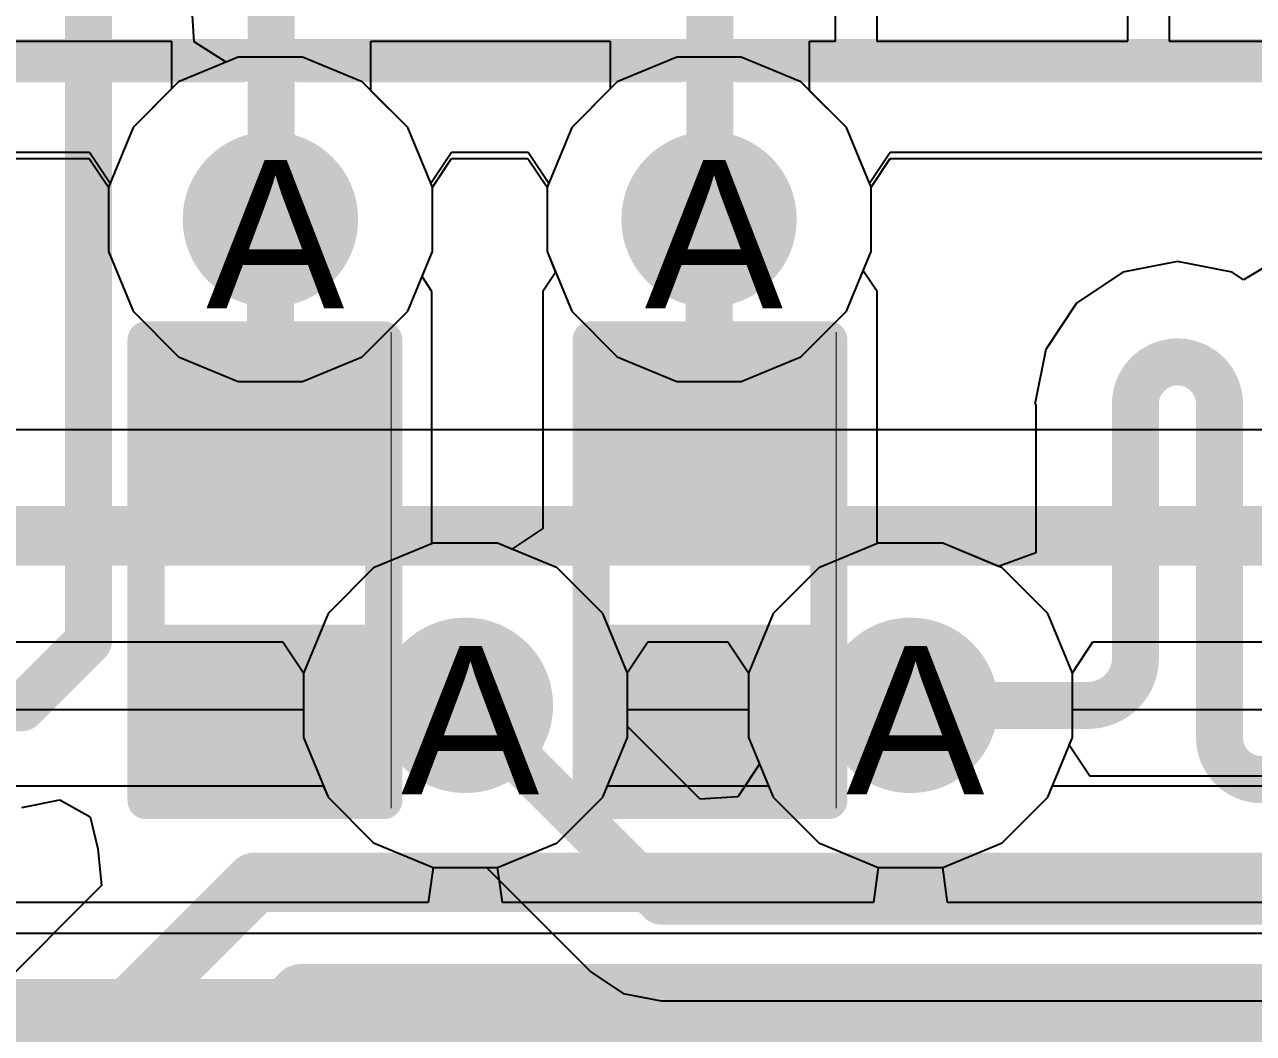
# Model space of a CAD drawing. Header units: inches. Extents: x 0 to 5271, y 0 to 5417.
# Drawn here: x 107.69 to 111.893, y 67.53 to 70.978 of the extents above; entities that cross this region are included whole.
import ezdxf

# ---------------------------------------------------------------- set-up
doc = ezdxf.new("R2010")
doc.units = ezdxf.units.IN
for name, color, linetype in [('Bottom Layer', 5, 'Continuous'), ('Bottom Overlay', 54, 'Continuous'), ('Bottom Paste', 16, 'Continuous'), ('Bottom Solder', 6, 'Continuous'), ('Drill Drawing', 1, 'Continuous'), ('L2_GND1', 16, 'Continuous'), ('L3_SIG1', 76, 'Continuous'), ('L4_PWR', 90, 'Continuous'), ('L5_GND2', 156, 'Continuous'), ('L6_SIG2', 130, 'Continuous'), ('L7_GND3', 216, 'Continuous'), ('Top Layer', 1, 'Continuous'), ('Via Holes', 16, 'Continuous')]:
    doc.layers.add(name, color=color, linetype=linetype)
doc.styles.add('Arial', font='', dxfattribs={"height": 0.2})
doc.styles.get('Arial').set_extended_font_data('Arial')

# ---------------------------------------------------------------- blocks, each defined once
blk = doc.blocks.new('R___0402_B_54')
at = {"layer": 'Bottom Layer'}
for points in [[(-0.2413, 0.3175), (-0.2413, -0.3175), (-0.6985, -0.3175), (-0.6985, 0.3175)], [(0.6985, 0.3175), (0.6985, -0.3175), (0.2413, -0.3175), (0.2413, 0.3175)]]:
    blk.add_hatch(color=5, dxfattribs=at).paths.add_polyline_path(points)
at = {"layer": 'Bottom Paste'}
for points in [[(-0.2413, 0.3175), (-0.2413, -0.3175), (-0.6985, -0.3175), (-0.6985, 0.3175)], [(0.6985, 0.3175), (0.6985, -0.3175), (0.2413, -0.3175), (0.2413, 0.3175)]]:
    blk.add_hatch(color=16, dxfattribs=at).paths.add_polyline_path(points)
at = {"layer": 'Bottom Solder'}
for points in [[(-0.1863, 0.3725), (-0.1863, -0.3725), (-0.7535, -0.3725), (-0.7535, 0.3725)], [(0.7535, 0.3725), (0.7535, -0.3725), (0.1863, -0.3725), (0.1863, 0.3725)]]:
    blk.add_hatch(color=6, dxfattribs=at).paths.add_polyline_path(points)
at = {"layer": 'Bottom Overlay'}
for points in [[(-0.7874, -0.4064, 0.127, 0.127, 0), (-0.7874, 0.4064, 0.127, 0.127, 0)], [(0.7874, 0.4064, 0.127, 0.127, 0), (-0.7874, 0.4064, 0.127, 0.127, 0)], [(0.7874, -0.4064, 0.127, 0.127, 0), (0.7874, 0.4064, 0.127, 0.127, 0)], [(0.8128, 0.4318, 0.00323, 0.00323, 0), (-0.8128, 0.4318, 0.00323, 0.00323, 0)], [(0.7874, -0.4064, 0.127, 0.127, 0), (-0.7874, -0.4064, 0.127, 0.127, 0)]]:
    blk.add_lwpolyline(points, format="xyseb", dxfattribs=at)
for points in [[(-0.8191, 0.4064, 0.0635, 0.0635, 1), (-0.7556, 0.4064, 0.0635, 0.0635, 1)], [(-0.8191, 0.4064, 0.0635, 0.0635, 1), (-0.7556, 0.4064, 0.0635, 0.0635, 1)], [(0.7557, 0.4064, 0.0635, 0.0635, 1), (0.8192, 0.4064, 0.0635, 0.0635, 1)], [(0.7557, 0.4064, 0.0635, 0.0635, 1), (0.8192, 0.4064, 0.0635, 0.0635, 1)], [(-0.8136, 0.4318, 0.00161, 0.00161, 1), (-0.812, 0.4318, 0.00161, 0.00161, 1)], [(0.812, 0.4318, 0.00161, 0.00161, 1), (0.8136, 0.4318, 0.00161, 0.00161, 1)], [(-0.8191, -0.4064, 0.0635, 0.0635, 1), (-0.7556, -0.4064, 0.0635, 0.0635, 1)], [(-0.8191, -0.4064, 0.0635, 0.0635, 1), (-0.7556, -0.4064, 0.0635, 0.0635, 1)], [(0.7557, -0.4064, 0.0635, 0.0635, 1), (0.8192, -0.4064, 0.0635, 0.0635, 1)], [(0.7557, -0.4064, 0.0635, 0.0635, 1), (0.8192, -0.4064, 0.0635, 0.0635, 1)]]:
    blk.add_lwpolyline(points, format="xyseb", close=True, dxfattribs=at)
blk = doc.blocks.new('R___0402_B_56')
at = {"layer": 'Bottom Layer'}
for points in [[(-0.2413, 0.3175), (-0.2413, -0.3175), (-0.6985, -0.3175), (-0.6985, 0.3175)], [(0.6985, 0.3175), (0.6985, -0.3175), (0.2413, -0.3175), (0.2413, 0.3175)]]:
    blk.add_hatch(color=5, dxfattribs=at).paths.add_polyline_path(points)
at = {"layer": 'Bottom Paste'}
for points in [[(-0.2413, 0.3175), (-0.2413, -0.3175), (-0.6985, -0.3175), (-0.6985, 0.3175)], [(0.6985, 0.3175), (0.6985, -0.3175), (0.2413, -0.3175), (0.2413, 0.3175)]]:
    blk.add_hatch(color=16, dxfattribs=at).paths.add_polyline_path(points)
at = {"layer": 'Bottom Solder'}
for points in [[(-0.1863, 0.3725), (-0.1863, -0.3725), (-0.7535, -0.3725), (-0.7535, 0.3725)], [(0.7535, 0.3725), (0.7535, -0.3725), (0.1863, -0.3725), (0.1863, 0.3725)]]:
    blk.add_hatch(color=6, dxfattribs=at).paths.add_polyline_path(points)
at = {"layer": 'Bottom Overlay'}
for points in [[(-0.7874, -0.4064, 0.127, 0.127, 0), (-0.7874, 0.4064, 0.127, 0.127, 0)], [(0.7874, 0.4064, 0.127, 0.127, 0), (-0.7874, 0.4064, 0.127, 0.127, 0)], [(0.7874, -0.4064, 0.127, 0.127, 0), (0.7874, 0.4064, 0.127, 0.127, 0)], [(0.8128, 0.4318, 0.00323, 0.00323, 0), (-0.8128, 0.4318, 0.00323, 0.00323, 0)], [(0.7874, -0.4064, 0.127, 0.127, 0), (-0.7874, -0.4064, 0.127, 0.127, 0)]]:
    blk.add_lwpolyline(points, format="xyseb", dxfattribs=at)
for points in [[(-0.8191, 0.4064, 0.0635, 0.0635, 1), (-0.7556, 0.4064, 0.0635, 0.0635, 1)], [(-0.8191, 0.4064, 0.0635, 0.0635, 1), (-0.7556, 0.4064, 0.0635, 0.0635, 1)], [(0.7557, 0.4064, 0.0635, 0.0635, 1), (0.8192, 0.4064, 0.0635, 0.0635, 1)], [(0.7557, 0.4064, 0.0635, 0.0635, 1), (0.8192, 0.4064, 0.0635, 0.0635, 1)], [(-0.8136, 0.4318, 0.00161, 0.00161, 1), (-0.812, 0.4318, 0.00161, 0.00161, 1)], [(0.812, 0.4318, 0.00161, 0.00161, 1), (0.8136, 0.4318, 0.00161, 0.00161, 1)], [(-0.8191, -0.4064, 0.0635, 0.0635, 1), (-0.7556, -0.4064, 0.0635, 0.0635, 1)], [(-0.8191, -0.4064, 0.0635, 0.0635, 1), (-0.7556, -0.4064, 0.0635, 0.0635, 1)], [(0.7557, -0.4064, 0.0635, 0.0635, 1), (0.8192, -0.4064, 0.0635, 0.0635, 1)], [(0.7557, -0.4064, 0.0635, 0.0635, 1), (0.8192, -0.4064, 0.0635, 0.0635, 1)]]:
    blk.add_lwpolyline(points, format="xyseb", close=True, dxfattribs=at)

msp = doc.modelspace()

# ---------------------------------------------------------------- hatches: boundary and pattern name
at = {"layer": 'Bottom Layer'}
h = msp.add_hatch(color=5, dxfattribs=at)
edge = h.paths.add_edge_path()
edge.add_arc((108.531, 70.3127), 0.3, 0, 360)
h = msp.add_hatch(color=5, dxfattribs=at)
edge = h.paths.add_edge_path()
edge.add_arc((110.0311, 70.3127), 0.3, 0, 360)
h = msp.add_hatch(color=5, dxfattribs=at)
edge = h.paths.add_edge_path()
edge.add_arc((109.1978, 68.6514), 0.3, 0, 360)
h = msp.add_hatch(color=5, dxfattribs=at)
edge = h.paths.add_edge_path()
edge.add_arc((110.72, 68.6514), 0.3, 0, 360)
at = {"layer": 'L2_GND1'}
h = msp.add_hatch(color=16, dxfattribs=at)
edge = h.paths.add_edge_path()
edge.add_arc((108.531, 70.3127), 0.3, 0, 360)
h = msp.add_hatch(color=16, dxfattribs=at)
edge = h.paths.add_edge_path()
edge.add_arc((110.0311, 70.3127), 0.3, 0, 360)
h = msp.add_hatch(color=16, dxfattribs=at)
edge = h.paths.add_edge_path()
edge.add_arc((109.1978, 68.6514), 0.3, 0, 360)
h = msp.add_hatch(color=16, dxfattribs=at)
edge = h.paths.add_edge_path()
edge.add_arc((110.72, 68.6514), 0.3, 0, 360)
at = {"layer": 'L3_SIG1'}
h = msp.add_hatch(color=76, dxfattribs=at)
edge = h.paths.add_edge_path()
edge.add_arc((108.531, 70.3127), 0.3, 0, 360)
h = msp.add_hatch(color=76, dxfattribs=at)
edge = h.paths.add_edge_path()
edge.add_arc((110.0311, 70.3127), 0.3, 0, 360)
h = msp.add_hatch(color=76, dxfattribs=at)
edge = h.paths.add_edge_path()
edge.add_arc((109.1978, 68.6514), 0.3, 0, 360)
h = msp.add_hatch(color=76, dxfattribs=at)
edge = h.paths.add_edge_path()
edge.add_arc((110.72, 68.6514), 0.3, 0, 360)
at = {"layer": 'L4_PWR'}
h = msp.add_hatch(color=90, dxfattribs=at)
edge = h.paths.add_edge_path()
edge.add_arc((108.531, 70.3127), 0.3, 0, 360)
h = msp.add_hatch(color=90, dxfattribs=at)
edge = h.paths.add_edge_path()
edge.add_arc((110.0311, 70.3127), 0.3, 0, 360)
h = msp.add_hatch(color=90, dxfattribs=at)
edge = h.paths.add_edge_path()
edge.add_arc((109.1978, 68.6514), 0.3, 0, 360)
h = msp.add_hatch(color=90, dxfattribs=at)
edge = h.paths.add_edge_path()
edge.add_arc((110.72, 68.6514), 0.3, 0, 360)
at = {"layer": 'L5_GND2'}
h = msp.add_hatch(color=156, dxfattribs=at)
edge = h.paths.add_edge_path()
edge.add_arc((108.531, 70.3127), 0.3, 0, 360)
h = msp.add_hatch(color=156, dxfattribs=at)
edge = h.paths.add_edge_path()
edge.add_arc((110.0311, 70.3127), 0.3, 0, 360)
h = msp.add_hatch(color=156, dxfattribs=at)
edge = h.paths.add_edge_path()
edge.add_arc((109.1978, 68.6514), 0.3, 0, 360)
h = msp.add_hatch(color=156, dxfattribs=at)
edge = h.paths.add_edge_path()
edge.add_arc((110.72, 68.6514), 0.3, 0, 360)
at = {"layer": 'L6_SIG2'}
h = msp.add_hatch(color=130, dxfattribs=at)
edge = h.paths.add_edge_path()
edge.add_arc((108.531, 70.3127), 0.3, 0, 360)
h = msp.add_hatch(color=130, dxfattribs=at)
edge = h.paths.add_edge_path()
edge.add_arc((110.0311, 70.3127), 0.3, 0, 360)
h = msp.add_hatch(color=130, dxfattribs=at)
edge = h.paths.add_edge_path()
edge.add_arc((109.1978, 68.6514), 0.3, 0, 360)
h = msp.add_hatch(color=130, dxfattribs=at)
edge = h.paths.add_edge_path()
edge.add_arc((110.72, 68.6514), 0.3, 0, 360)
at = {"layer": 'L7_GND3'}
h = msp.add_hatch(color=216, dxfattribs=at)
edge = h.paths.add_edge_path()
edge.add_arc((108.531, 70.3127), 0.3, 0, 360)
h = msp.add_hatch(color=216, dxfattribs=at)
edge = h.paths.add_edge_path()
edge.add_arc((110.0311, 70.3127), 0.3, 0, 360)
h = msp.add_hatch(color=216, dxfattribs=at)
edge = h.paths.add_edge_path()
edge.add_arc((109.1978, 68.6514), 0.3, 0, 360)
h = msp.add_hatch(color=216, dxfattribs=at)
edge = h.paths.add_edge_path()
edge.add_arc((110.72, 68.6514), 0.3, 0, 360)
at = {"layer": 'Top Layer'}
h = msp.add_hatch(color=1, dxfattribs=at)
edge = h.paths.add_edge_path()
edge.add_arc((108.531, 70.3127), 0.3, 0, 360)
h = msp.add_hatch(color=1, dxfattribs=at)
edge = h.paths.add_edge_path()
edge.add_arc((110.0311, 70.3127), 0.3, 0, 360)
h = msp.add_hatch(color=1, dxfattribs=at)
edge = h.paths.add_edge_path()
edge.add_arc((109.1978, 68.6514), 0.3, 0, 360)
h = msp.add_hatch(color=1, dxfattribs=at)
edge = h.paths.add_edge_path()
edge.add_arc((110.72, 68.6514), 0.3, 0, 360)
at = {"layer": 'Via Holes'}
h = msp.add_hatch(color=7, dxfattribs=at)
edge = h.paths.add_edge_path()
edge.add_arc((108.531, 70.3127), 0.15, 0, 360)
h = msp.add_hatch(color=7, dxfattribs=at)
edge = h.paths.add_edge_path()
edge.add_arc((110.0311, 70.3127), 0.15, 0, 360)
h = msp.add_hatch(color=7, dxfattribs=at)
edge = h.paths.add_edge_path()
edge.add_arc((109.1978, 68.6514), 0.15, 0, 360)
h = msp.add_hatch(color=7, dxfattribs=at)
edge = h.paths.add_edge_path()
edge.add_arc((110.72, 68.6514), 0.15, 0, 360)

# ---------------------------------------------------------------- linework, layer by layer
at = {"layer": 'Bottom Layer'}
for p, q in [((108.2701, 70.92), (108.2633, 71.0274)), ((108.3797, 70.8497), (108.2701, 70.92)), ((108.4208, 70.8667), (108.3797, 70.8497)), ((108.6412, 70.8667), (108.4208, 70.8667)), ((108.8448, 70.7824), (108.6412, 70.8667)), ((109.9209, 70.8667), (109.7173, 70.7824)), ((110.1413, 70.8667), (109.9209, 70.8667)), ((110.3449, 70.7824), (110.1413, 70.8667)), ((109.0007, 70.6266), (108.8448, 70.7824)), ((109.7173, 70.7824), (109.5615, 70.6266)), ((110.5008, 70.6266), (110.3449, 70.7824)), ((109.085, 70.4229), (109.0007, 70.6266)), ((109.5615, 70.6266), (109.4771, 70.4229)), ((110.5851, 70.4229), (110.5008, 70.6266)), ((109.085, 70.2025), (109.085, 70.4229)), ((109.4771, 70.4229), (109.4771, 70.2025)), ((110.5851, 70.2025), (110.5851, 70.4229)), ((109.0495, 70.1169), (109.085, 70.2025)), ((109.4771, 70.2025), (109.5065, 70.1315)), ((110.5581, 70.1372), (110.5851, 70.2025)), ((109.0835, 70.0659), (109.0495, 70.1169)), ((109.5065, 70.1315), (109.4627, 70.0659)), ((110.6057, 70.0659), (110.5581, 70.1372)), ((109.0835, 69.2081), (109.0835, 70.0659)), ((109.0835, 70.0659), (109.0835, 70.0659)), ((109.4627, 70.0659), (109.4627, 70.0659)), ((109.4627, 70.0659), (109.4627, 69.2556)), ((110.6057, 69.2081), (110.6057, 70.0659)), ((110.6057, 70.0659), (110.6057, 70.0659)), ((109.4627, 69.2556), (109.3571, 69.1851)), ((109.0877, 69.2054), (109.0835, 69.2081)), ((109.308, 69.2054), (109.0877, 69.2054)), ((109.3571, 69.1851), (109.308, 69.2054)), ((110.6098, 69.2054), (110.6057, 69.2081)), ((110.8302, 69.2054), (110.6098, 69.2054)), ((111.0338, 69.1211), (110.8302, 69.2054)), ((111.1897, 68.9652), (111.0338, 69.1211)), ((111.274, 68.7616), (111.1897, 68.9652)), ((111.274, 68.5412), (111.274, 68.7616)), ((111.2631, 68.5148), (111.274, 68.5412)), ((111.3336, 68.4092), (111.2631, 68.5148)), ((125.2333, 68.4092), (111.3336, 68.4092)), ((107.6806, 68.3026), (107.8111, 68.3285)), ((107.8111, 68.3285), (107.9149, 68.2707)), ((107.9149, 68.2707), (107.9405, 68.1609)), ((107.9405, 68.1609), (107.9405, 68.1609)), ((107.9405, 68.1609), (107.9538, 68.0352)), ((107.9538, 68.0352), (104.1998, 64.2811))]:
    msp.add_line(p, q, dxfattribs=at)
for points in [[(107.9092, 68.8721, 0.1608, 0.1608, 0), (107.9092, 71.1554, 0.1608, 0.1608, 0)], [(108.531, 69.6531, 0.1608, 0.1608, 0), (108.531, 70.3127, 0.1608, 0.1608, 0)], [(110.0311, 69.6372, 0.1608, 0.1608, 0), (110.0311, 70.3127, 0.1608, 0.1608, 0)], [(110.0311, 69.5102, 0.2032, 0.2032, 0), (110.0342, 69.5071, 0.2032, 0.2032, 0)], [(107.6806, 68.6435, 0.1608, 0.1608, 0), (107.9092, 68.8721, 0.1608, 0.1608, 0)], [(107.1077, 68.6435, 0.1608, 0.1608, 0), (107.6806, 68.6435, 0.1608, 0.1608, 0)], [(108.512, 68.6348, 0.1608, 0.1608, 0), (109.1978, 68.6348, 0.1608, 0.1608, 0)], [(110.0342, 68.6435, 0.1608, 0.1608, 0), (110.7121, 68.6435, 0.1608, 0.1608, 0)], [(104.4561, 64.0248, 0.2032, 0.2032, 0), (108.478, 68.0466, 0.2032, 0.2032, 0)], [(108.478, 68.0466, 0.2032, 0.2032, 0), (128.7703, 68.0466, 0.2032, 0.2032, 0)], [(102.8954, 61.9252, 0.2032, 0.2032, 0), (108.6358, 67.6656, 0.2032, 0.2032, 0)], [(108.6358, 67.6656, 0.2032, 0.2032, 0), (131.0461, 67.6656, 0.2032, 0.2032, 0)]]:
    msp.add_lwpolyline(points, format="xyseb", dxfattribs=at)
for points in [[(108.4908, 70.3127, 0.0804, 0.0804, 1), (108.5712, 70.3127, 0.0804, 0.0804, 1)], [(109.9909, 70.3127, 0.0804, 0.0804, 1), (110.0713, 70.3127, 0.0804, 0.0804, 1)], [(108.4908, 69.6531, 0.0804, 0.0804, 1), (108.5712, 69.6531, 0.0804, 0.0804, 1)], [(109.9909, 69.6372, 0.0804, 0.0804, 1), (110.0713, 69.6372, 0.0804, 0.0804, 1)], [(109.9803, 69.5102, 0.1016, 0.1016, 1), (110.0819, 69.5102, 0.1016, 0.1016, 1)], [(109.9834, 69.5071, 0.1016, 0.1016, 1), (110.085, 69.5071, 0.1016, 0.1016, 1)], [(107.869, 68.8721, 0.0804, 0.0804, 1), (107.9494, 68.8721, 0.0804, 0.0804, 1)], [(107.869, 68.8721, 0.0804, 0.0804, 1), (107.9494, 68.8721, 0.0804, 0.0804, 1)], [(107.6404, 68.6435, 0.0804, 0.0804, 1), (107.7208, 68.6435, 0.0804, 0.0804, 1)], [(107.6404, 68.6435, 0.0804, 0.0804, 1), (107.7208, 68.6435, 0.0804, 0.0804, 1)], [(108.4719, 68.6348, 0.0804, 0.0804, 1), (108.5522, 68.6348, 0.0804, 0.0804, 1)], [(109.1577, 68.6348, 0.0804, 0.0804, 1), (109.238, 68.6348, 0.0804, 0.0804, 1)], [(109.994, 68.6435, 0.0804, 0.0804, 1), (110.0744, 68.6435, 0.0804, 0.0804, 1)], [(110.6719, 68.6435, 0.0804, 0.0804, 1), (110.7523, 68.6435, 0.0804, 0.0804, 1)], [(108.4272, 68.0466, 0.1016, 0.1016, 1), (108.5288, 68.0466, 0.1016, 0.1016, 1)], [(108.4272, 68.0466, 0.1016, 0.1016, 1), (108.5288, 68.0466, 0.1016, 0.1016, 1)], [(108.585, 67.6656, 0.1016, 0.1016, 1), (108.6866, 67.6656, 0.1016, 0.1016, 1)], [(108.585, 67.6656, 0.1016, 0.1016, 1), (108.6866, 67.6656, 0.1016, 0.1016, 1)]]:
    msp.add_lwpolyline(points, format="xyseb", close=True, dxfattribs=at)
at = {"layer": 'L2_GND1'}
for p, q in [((106.6293, 70.5211), (107.9114, 70.5211)), ((107.9114, 70.5211), (107.977, 70.4229)), ((109.085, 70.4229), (109.1506, 70.5211)), ((109.1506, 70.5211), (109.4115, 70.5211)), ((109.4115, 70.5211), (109.4771, 70.4229)), ((110.5851, 70.4229), (110.6507, 70.5211)), ((110.6507, 70.5211), (111.9409, 70.5211)), ((107.977, 70.4229), (107.977, 70.2025)), ((109.085, 70.2025), (109.085, 70.4229)), ((109.4771, 70.4229), (109.4771, 70.2025)), ((110.5851, 70.2025), (110.5851, 70.4229)), ((107.977, 70.2025), (108.0613, 69.9989)), ((109.0007, 69.9989), (109.085, 70.2025)), ((109.4771, 70.2025), (109.5615, 69.9989)), ((110.5008, 69.9989), (110.5851, 70.2025)), ((108.0613, 69.9989), (108.2172, 69.8431)), ((108.8448, 69.8431), (109.0007, 69.9989)), ((109.5615, 69.9989), (109.7173, 69.8431)), ((110.3449, 69.8431), (110.5008, 69.9989)), ((108.2172, 69.8431), (108.4208, 69.7587)), ((108.6412, 69.7587), (108.8448, 69.8431)), ((109.7173, 69.8431), (109.9209, 69.7587)), ((110.1413, 69.7587), (110.3449, 69.8431)), ((108.4208, 69.7587), (108.6412, 69.7587)), ((109.9209, 69.7587), (110.1413, 69.7587)), ((109.0876, 69.2054), (108.884, 69.1211)), ((109.308, 69.2054), (109.0876, 69.2054)), ((109.5117, 69.1211), (109.308, 69.2054)), ((110.6098, 69.2054), (110.4062, 69.1211)), ((110.8302, 69.2054), (110.6098, 69.2054)), ((111.0338, 69.1211), (110.8302, 69.2054)), ((108.884, 69.1211), (108.7282, 68.9652)), ((109.6675, 68.9652), (109.5117, 69.1211)), ((110.4062, 69.1211), (110.2504, 68.9652)), ((111.1897, 68.9652), (111.0338, 69.1211)), ((108.7282, 68.9652), (108.6438, 68.7616)), ((109.7518, 68.7616), (109.6675, 68.9652)), ((110.2504, 68.9652), (110.166, 68.7616)), ((111.274, 68.7616), (111.1897, 68.9652)), ((108.6438, 68.7616), (108.6438, 68.5412)), ((109.7518, 68.5412), (109.7518, 68.7616)), ((110.166, 68.7616), (110.166, 68.5412)), ((111.274, 68.5412), (111.274, 68.7616)), ((108.6438, 68.5412), (108.7282, 68.3376)), ((109.6675, 68.3376), (109.7518, 68.5412)), ((110.166, 68.5412), (110.2504, 68.3376)), ((111.1897, 68.3376), (111.274, 68.5412)), ((108.7282, 68.3376), (108.884, 68.1817)), ((109.5117, 68.1817), (109.6675, 68.3376)), ((110.2504, 68.3376), (110.4062, 68.1817)), ((111.0338, 68.1817), (111.1897, 68.3376)), ((108.884, 68.1817), (109.0876, 68.0974)), ((109.308, 68.0974), (109.5117, 68.1817)), ((110.4062, 68.1817), (110.6098, 68.0974)), ((110.8302, 68.0974), (111.0338, 68.1817)), ((109.0876, 68.0974), (109.308, 68.0974)), ((110.6098, 68.0974), (110.8302, 68.0974))]:
    msp.add_line(p, q, dxfattribs=at)
for points in [[(93.5937, 70.8319, 0.1016, 0.1016, 0), (108.4314, 70.8319, 0.1016, 0.1016, 0)], [(108.4314, 70.8319, 0.1016, 0.1016, -0.095015), (108.6305, 70.8319, 0.1016, 0.1016, 0)], [(108.6305, 70.8319, 0.1016, 0.1016, 0), (109.9316, 70.8319, 0.1016, 0.1016, 0)], [(109.9316, 70.8319, 0.1016, 0.1016, -0.095015), (110.1307, 70.8319, 0.1016, 0.1016, 0)], [(110.1307, 70.8319, 0.1016, 0.1016, 0), (132.1983, 70.8319, 0.1016, 0.1016, 0)]]:
    msp.add_lwpolyline(points, format="xyseb", dxfattribs=at)
for points in [[(108.406, 70.8319, 0.0508, 0.0508, 1), (108.4568, 70.8319, 0.0508, 0.0508, 1)], [(108.406, 70.8319, 0.0508, 0.0508, 1), (108.4568, 70.8319, 0.0508, 0.0508, 1)], [(108.6051, 70.8319, 0.0508, 0.0508, 1), (108.6559, 70.8319, 0.0508, 0.0508, 1)], [(108.6051, 70.8319, 0.0508, 0.0508, 1), (108.6559, 70.8319, 0.0508, 0.0508, 1)], [(109.9062, 70.8319, 0.0508, 0.0508, 1), (109.957, 70.8319, 0.0508, 0.0508, 1)], [(109.9062, 70.8319, 0.0508, 0.0508, 1), (109.957, 70.8319, 0.0508, 0.0508, 1)], [(110.1053, 70.8319, 0.0508, 0.0508, 1), (110.1561, 70.8319, 0.0508, 0.0508, 1)], [(110.1053, 70.8319, 0.0508, 0.0508, 1), (110.1561, 70.8319, 0.0508, 0.0508, 1)]]:
    msp.add_lwpolyline(points, format="xyseb", close=True, dxfattribs=at)
at = {"layer": 'L3_SIG1'}
for p, q in [((108.4208, 70.8667), (108.2172, 70.7824)), ((108.6412, 70.8667), (108.4208, 70.8667)), ((108.8448, 70.7824), (108.6412, 70.8667)), ((109.9209, 70.8667), (109.7173, 70.7824)), ((110.1413, 70.8667), (109.9209, 70.8667)), ((110.3449, 70.7824), (110.1413, 70.8667)), ((108.2172, 70.7824), (108.0613, 70.6266)), ((109.0007, 70.6266), (108.8448, 70.7824)), ((109.7173, 70.7824), (109.5615, 70.6266)), ((110.5008, 70.6266), (110.3449, 70.7824)), ((108.0613, 70.6266), (107.977, 70.4229)), ((109.085, 70.4229), (109.0007, 70.6266)), ((109.5615, 70.6266), (109.4771, 70.4229)), ((110.5851, 70.4229), (110.5008, 70.6266)), ((107.977, 70.4229), (107.977, 70.2025)), ((109.085, 70.2025), (109.085, 70.4229)), ((109.4771, 70.4229), (109.4771, 70.2025)), ((110.5851, 70.2025), (110.5851, 70.4229)), ((107.977, 70.2025), (108.0613, 69.9989)), ((109.0007, 69.9989), (109.085, 70.2025)), ((109.4771, 70.2025), (109.5615, 69.9989)), ((110.5008, 69.9989), (110.5851, 70.2025)), ((108.0613, 69.9989), (108.2172, 69.8431)), ((108.8448, 69.8431), (109.0007, 69.9989)), ((109.5615, 69.9989), (109.7173, 69.8431)), ((110.3449, 69.8431), (110.5008, 69.9989)), ((108.2172, 69.8431), (108.4208, 69.7587)), ((108.6412, 69.7587), (108.8448, 69.8431)), ((109.7173, 69.8431), (109.9209, 69.7587)), ((110.1413, 69.7587), (110.3449, 69.8431)), ((108.4208, 69.7587), (108.6412, 69.7587)), ((109.9209, 69.7587), (110.1413, 69.7587)), ((109.0876, 69.2054), (108.884, 69.1211)), ((109.308, 69.2054), (109.0876, 69.2054)), ((109.5117, 69.1211), (109.308, 69.2054)), ((110.6098, 69.2054), (110.4062, 69.1211)), ((110.8302, 69.2054), (110.6098, 69.2054)), ((111.0338, 69.1211), (110.8302, 69.2054)), ((108.884, 69.1211), (108.7282, 68.9652)), ((109.6675, 68.9652), (109.5117, 69.1211)), ((110.4062, 69.1211), (110.2504, 68.9652)), ((111.1897, 68.9652), (111.0338, 69.1211)), ((108.7282, 68.9652), (108.6438, 68.7616)), ((109.7518, 68.7616), (109.6675, 68.9652)), ((110.2504, 68.9652), (110.166, 68.7616)), ((111.274, 68.7616), (111.1897, 68.9652)), ((108.6438, 68.7616), (108.6438, 68.5412)), ((109.7518, 68.5412), (109.7518, 68.7616)), ((110.166, 68.7616), (110.166, 68.5412)), ((111.274, 68.5412), (111.274, 68.7616)), ((108.6438, 68.5412), (108.7282, 68.3376)), ((109.6675, 68.3376), (109.7518, 68.5412)), ((110.166, 68.5412), (110.2504, 68.3376)), ((111.1897, 68.3376), (111.274, 68.5412)), ((108.7282, 68.3376), (108.884, 68.1817)), ((109.5117, 68.1817), (109.6675, 68.3376)), ((110.2504, 68.3376), (110.4062, 68.1817)), ((111.0338, 68.1817), (111.1897, 68.3376)), ((108.884, 68.1817), (109.0876, 68.0974)), ((109.308, 68.0974), (109.5117, 68.1817)), ((110.4062, 68.1817), (110.6098, 68.0974)), ((110.8302, 68.0974), (111.0338, 68.1817)), ((109.0876, 68.0974), (109.308, 68.0974)), ((110.6098, 68.0974), (110.8302, 68.0974))]:
    msp.add_line(p, q, dxfattribs=at)
at = {"layer": 'L4_PWR'}
for p, q in [((108.4208, 70.8667), (108.2172, 70.7824)), ((108.6412, 70.8667), (108.4208, 70.8667)), ((108.8448, 70.7824), (108.6412, 70.8667)), ((109.9209, 70.8667), (109.7173, 70.7824)), ((110.1413, 70.8667), (109.9209, 70.8667)), ((110.3449, 70.7824), (110.1413, 70.8667)), ((108.2172, 70.7824), (108.0613, 70.6266)), ((109.0007, 70.6266), (108.8448, 70.7824)), ((109.7173, 70.7824), (109.5615, 70.6266)), ((110.5008, 70.6266), (110.3449, 70.7824)), ((108.0613, 70.6266), (107.977, 70.4229)), ((109.085, 70.4229), (109.0007, 70.6266)), ((109.5615, 70.6266), (109.4771, 70.4229)), ((110.5851, 70.4229), (110.5008, 70.6266)), ((107.977, 70.4229), (107.977, 70.2025)), ((109.085, 70.2025), (109.085, 70.4229)), ((109.4771, 70.4229), (109.4771, 70.2025)), ((110.5851, 70.2025), (110.5851, 70.4229)), ((107.977, 70.2025), (108.0613, 69.9989)), ((109.0007, 69.9989), (109.085, 70.2025)), ((109.4771, 70.2025), (109.5615, 69.9989)), ((110.5008, 69.9989), (110.5851, 70.2025)), ((108.0613, 69.9989), (108.2172, 69.8431)), ((108.8448, 69.8431), (109.0007, 69.9989)), ((109.5615, 69.9989), (109.7173, 69.8431)), ((110.3449, 69.8431), (110.5008, 69.9989)), ((108.2172, 69.8431), (108.4208, 69.7587)), ((108.6412, 69.7587), (108.8448, 69.8431)), ((109.7173, 69.8431), (109.9209, 69.7587)), ((110.1413, 69.7587), (110.3449, 69.8431)), ((108.4208, 69.7587), (108.6412, 69.7587)), ((109.9209, 69.7587), (110.1413, 69.7587)), ((109.0876, 69.2054), (108.884, 69.1211)), ((109.308, 69.2054), (109.0876, 69.2054)), ((109.5117, 69.1211), (109.308, 69.2054)), ((110.6098, 69.2054), (110.4062, 69.1211)), ((110.8302, 69.2054), (110.6098, 69.2054)), ((111.0338, 69.1211), (110.8302, 69.2054)), ((108.884, 69.1211), (108.7282, 68.9652)), ((109.6675, 68.9652), (109.5117, 69.1211)), ((110.4062, 69.1211), (110.2504, 68.9652)), ((111.1897, 68.9652), (111.0338, 69.1211)), ((108.7282, 68.9652), (108.6438, 68.7616)), ((109.7518, 68.7616), (109.6675, 68.9652)), ((110.2504, 68.9652), (110.166, 68.7616)), ((111.274, 68.7616), (111.1897, 68.9652)), ((108.6438, 68.7616), (108.6438, 68.6358)), ((109.7518, 68.6358), (109.7518, 68.7616)), ((110.166, 68.7616), (110.166, 68.6358)), ((111.274, 68.6358), (111.274, 68.7616)), ((108.6438, 68.6358), (105.0798, 68.6358)), ((110.166, 68.6358), (109.7518, 68.6358)), ((128.731, 68.6358), (111.274, 68.6358)), ((105.0798, 68.3768), (108.7119, 68.3768)), ((108.7119, 68.3768), (108.7282, 68.3376)), ((109.6675, 68.3376), (109.6837, 68.3768)), ((109.6837, 68.3768), (110.2341, 68.3768)), ((110.2341, 68.3768), (110.2504, 68.3376)), ((111.1897, 68.3376), (111.2059, 68.3768)), ((111.2059, 68.3768), (128.7618, 68.3768)), ((108.7282, 68.3376), (108.884, 68.1817)), ((109.5117, 68.1817), (109.6675, 68.3376)), ((110.2504, 68.3376), (110.4062, 68.1817)), ((111.0338, 68.1817), (111.1897, 68.3376)), ((108.884, 68.1817), (109.0876, 68.0974)), ((109.308, 68.0974), (109.5117, 68.1817)), ((110.4062, 68.1817), (110.6098, 68.0974)), ((110.8302, 68.0974), (111.0338, 68.1817)), ((109.0876, 68.0974), (109.308, 68.0974)), ((110.6098, 68.0974), (110.8302, 68.0974))]:
    msp.add_line(p, q, dxfattribs=at)
at = {"layer": 'L5_GND2'}
for p, q in [((106.6206, 70.5423), (107.9121, 70.5423)), ((107.9121, 70.5423), (107.9827, 70.4367)), ((109.0793, 70.4367), (109.1499, 70.5423)), ((109.1499, 70.5423), (109.4123, 70.5423)), ((109.4123, 70.5423), (109.4828, 70.4367)), ((110.5794, 70.4367), (110.65, 70.5423)), ((110.65, 70.5423), (111.9496, 70.5423)), ((107.9827, 70.4367), (107.977, 70.4229)), ((109.085, 70.4229), (109.0793, 70.4367)), ((109.4828, 70.4367), (109.4771, 70.4229)), ((110.5851, 70.4229), (110.5794, 70.4367)), ((107.977, 70.4229), (107.977, 70.2025)), ((109.085, 70.2025), (109.085, 70.4229)), ((109.4771, 70.4229), (109.4771, 70.2025)), ((110.5851, 70.2025), (110.5851, 70.4229)), ((107.977, 70.2025), (108.0613, 69.9989)), ((109.0007, 69.9989), (109.085, 70.2025)), ((109.4771, 70.2025), (109.5615, 69.9989)), ((110.5008, 69.9989), (110.5851, 70.2025)), ((108.0613, 69.9989), (108.2172, 69.8431)), ((108.8448, 69.8431), (109.0007, 69.9989)), ((109.5615, 69.9989), (109.7173, 69.8431)), ((110.3449, 69.8431), (110.5008, 69.9989)), ((108.2172, 69.8431), (108.4208, 69.7587)), ((108.6412, 69.7587), (108.8448, 69.8431)), ((109.7173, 69.8431), (109.9209, 69.7587)), ((110.1413, 69.7587), (110.3449, 69.8431)), ((108.4208, 69.7587), (108.6412, 69.7587)), ((109.9209, 69.7587), (110.1413, 69.7587)), ((109.0876, 69.2054), (108.884, 69.1211)), ((109.308, 69.2054), (109.0876, 69.2054)), ((109.5117, 69.1211), (109.308, 69.2054)), ((110.6098, 69.2054), (110.4062, 69.1211)), ((110.8302, 69.2054), (110.6098, 69.2054)), ((111.0338, 69.1211), (110.8302, 69.2054)), ((108.884, 69.1211), (108.7282, 68.9652)), ((109.6675, 68.9652), (109.5117, 69.1211)), ((110.4062, 69.1211), (110.2504, 68.9652)), ((111.1897, 68.9652), (111.0338, 69.1211)), ((108.7282, 68.9652), (108.6438, 68.7616)), ((109.7518, 68.7616), (109.6675, 68.9652)), ((110.2504, 68.9652), (110.166, 68.7616)), ((111.274, 68.7616), (111.1897, 68.9652)), ((108.6438, 68.7616), (108.6438, 68.5412)), ((109.7518, 68.5412), (109.7518, 68.7616)), ((110.166, 68.7616), (110.166, 68.5412)), ((111.274, 68.5412), (111.274, 68.7616)), ((108.6438, 68.5412), (108.7282, 68.3376)), ((109.6675, 68.3376), (109.7518, 68.5412)), ((110.166, 68.5412), (110.2504, 68.3376)), ((111.1897, 68.3376), (111.274, 68.5412)), ((108.7282, 68.3376), (108.884, 68.1817)), ((109.5117, 68.1817), (109.6675, 68.3376)), ((110.2504, 68.3376), (110.4062, 68.1817)), ((111.0338, 68.1817), (111.1897, 68.3376)), ((108.884, 68.1817), (109.0876, 68.0974)), ((109.308, 68.0974), (109.5117, 68.1817)), ((110.4062, 68.1817), (110.6098, 68.0974)), ((110.8302, 68.0974), (111.0338, 68.1817)), ((109.0876, 68.0974), (109.0708, 67.9774)), ((109.3249, 67.9774), (109.308, 68.0974)), ((110.6098, 68.0974), (110.593, 67.9774)), ((110.847, 67.9774), (110.8302, 68.0974)), ((109.0708, 67.9774), (102.5204, 67.9774)), ((110.593, 67.9774), (109.3249, 67.9774)), ((116.9946, 67.9774), (110.847, 67.9774))]:
    msp.add_line(p, q, dxfattribs=at)
for points in [[(97.6531, 70.866, 0.127, 0.127, 0), (131.0386, 70.866, 0.127, 0.127, 0)], [(95.5318, 67.6148, 0.2032, 0.2032, 0), (117.1448, 67.6148, 0.2032, 0.2032, 0)]]:
    msp.add_lwpolyline(points, format="xyseb", dxfattribs=at)
at = {"layer": 'L6_SIG2'}
for p, q in [((108.4208, 70.8667), (108.2172, 70.7824)), ((108.6412, 70.8667), (108.4208, 70.8667)), ((108.8448, 70.7824), (108.6412, 70.8667)), ((109.9209, 70.8667), (109.7173, 70.7824)), ((110.1413, 70.8667), (109.9209, 70.8667)), ((110.3449, 70.7824), (110.1413, 70.8667)), ((108.2172, 70.7824), (108.0613, 70.6266)), ((109.0007, 70.6266), (108.8448, 70.7824)), ((109.7173, 70.7824), (109.5615, 70.6266)), ((110.5008, 70.6266), (110.3449, 70.7824)), ((108.0613, 70.6266), (107.977, 70.4229)), ((109.085, 70.4229), (109.0007, 70.6266)), ((109.5615, 70.6266), (109.4771, 70.4229)), ((110.5851, 70.4229), (110.5008, 70.6266)), ((107.977, 70.4229), (107.977, 70.2025)), ((109.085, 70.2025), (109.085, 70.4229)), ((109.4771, 70.4229), (109.4771, 70.2025)), ((110.5851, 70.2025), (110.5851, 70.4229)), ((107.977, 70.2025), (108.0613, 69.9989)), ((109.0007, 69.9989), (109.085, 70.2025)), ((109.4771, 70.2025), (109.5615, 69.9989)), ((110.5008, 69.9989), (110.5851, 70.2025)), ((111.6331, 70.1691), (111.4464, 70.132)), ((111.8197, 70.132), (111.6331, 70.1691)), ((111.9802, 70.1775), (111.859, 70.1057)), ((111.4464, 70.132), (111.2882, 70.0263)), ((111.859, 70.1057), (111.8197, 70.132)), ((111.2882, 70.0263), (111.1825, 69.8681)), ((108.0613, 69.9989), (108.2172, 69.8431)), ((108.8448, 69.8431), (109.0007, 69.9989)), ((109.5615, 69.9989), (109.7173, 69.8431)), ((110.3449, 69.8431), (110.5008, 69.9989)), ((111.1825, 69.8681), (111.1454, 69.6815)), ((108.2172, 69.8431), (108.4208, 69.7587)), ((108.6412, 69.7587), (108.8448, 69.8431)), ((109.7173, 69.8431), (109.9209, 69.7587)), ((110.1413, 69.7587), (110.3449, 69.8431)), ((108.4208, 69.7587), (108.6412, 69.7587)), ((109.9209, 69.7587), (110.1413, 69.7587)), ((111.1454, 69.6815), (111.1482, 69.6815)), ((111.1482, 69.6815), (111.1482, 69.1726)), ((109.0876, 69.2054), (108.884, 69.1211)), ((109.308, 69.2054), (109.0876, 69.2054)), ((109.5117, 69.1211), (109.308, 69.2054)), ((110.6098, 69.2054), (110.4062, 69.1211)), ((110.8302, 69.2054), (110.6098, 69.2054)), ((111.0212, 69.1263), (110.8302, 69.2054)), ((111.1482, 69.1726), (111.0212, 69.1263)), ((108.884, 69.1211), (108.7282, 68.9652)), ((109.6675, 68.9652), (109.5117, 69.1211)), ((110.4062, 69.1211), (110.2504, 68.9652)), ((108.7282, 68.9652), (108.6438, 68.7616)), ((109.7518, 68.7616), (109.6675, 68.9652)), ((110.2504, 68.9652), (110.166, 68.7616)), ((108.6438, 68.7616), (108.6438, 68.5412)), ((109.7518, 68.5796), (109.7518, 68.7616)), ((110.166, 68.7616), (110.166, 68.5412)), ((110.0009, 68.3305), (109.7518, 68.5796)), ((108.6438, 68.5412), (108.7282, 68.3376)), ((110.166, 68.5412), (110.2039, 68.4499)), ((110.2039, 68.4499), (110.1292, 68.3382)), ((108.7282, 68.3376), (108.884, 68.1817)), ((110.1292, 68.3382), (110.0009, 68.3305)), ((108.884, 68.1817), (109.0876, 68.0974)), ((109.0876, 68.0974), (109.2697, 68.0974)), ((109.2697, 68.0974), (109.6263, 67.7408)), ((109.6263, 67.7408), (109.7369, 67.6669)), ((109.7369, 67.6669), (109.8673, 67.641)), ((109.8673, 67.641), (115.4184, 67.641))]:
    msp.add_line(p, q, dxfattribs=at)
for points in [[(111.4892, 69.6815, 0.1608, 0.1608, -1), (111.7769, 69.6815, 0.1608, 0.1608, 0)], [(111.4892, 68.8122, 0.1608, 0.1608, 0), (111.4892, 69.6815, 0.1608, 0.1608, 0)], [(111.7769, 68.5413, 0.1608, 0.1608, 0), (111.7769, 69.6815, 0.1608, 0.1608, 0)], [(111.4892, 68.8122, 0.1608, 0.1608, -0.414214), (111.3284, 68.6514, 0.1608, 0.1608, 0)], [(109.1978, 68.6514, 0.1608, 0.1608, 0), (109.8673, 67.9819, 0.1608, 0.1608, 0)], [(110.72, 68.6514, 0.1608, 0.1608, 0), (111.248, 68.6514, 0.1608, 0.1608, 0)], [(111.248, 68.6514, 0.1608, 0.1608, 0), (111.3284, 68.6514, 0.1608, 0.1608, 0)], [(112.0647, 68.5413, 0.1608, 0.1608, -1), (111.7769, 68.5413, 0.1608, 0.1608, 0)], [(109.8673, 67.9819, 0.1608, 0.1608, 0), (115.2303, 67.9819, 0.1608, 0.1608, 0)]]:
    msp.add_lwpolyline(points, format="xyseb", dxfattribs=at)
for points in [[(111.449, 69.6815, 0.0804, 0.0804, 1), (111.5294, 69.6815, 0.0804, 0.0804, 1)], [(111.449, 69.6815, 0.0804, 0.0804, 1), (111.5294, 69.6815, 0.0804, 0.0804, 1)], [(111.7367, 69.6815, 0.0804, 0.0804, 1), (111.8171, 69.6815, 0.0804, 0.0804, 1)], [(111.7367, 69.6815, 0.0804, 0.0804, 1), (111.8171, 69.6815, 0.0804, 0.0804, 1)], [(111.449, 68.8122, 0.0804, 0.0804, 1), (111.5294, 68.8122, 0.0804, 0.0804, 1)], [(111.449, 68.8122, 0.0804, 0.0804, 1), (111.5294, 68.8122, 0.0804, 0.0804, 1)], [(109.1577, 68.6514, 0.0804, 0.0804, 1), (109.238, 68.6514, 0.0804, 0.0804, 1)], [(110.6798, 68.6514, 0.0804, 0.0804, 1), (110.7602, 68.6514, 0.0804, 0.0804, 1)], [(111.2078, 68.6514, 0.0804, 0.0804, 1), (111.2882, 68.6514, 0.0804, 0.0804, 1)], [(111.2078, 68.6514, 0.0804, 0.0804, 1), (111.2882, 68.6514, 0.0804, 0.0804, 1)], [(111.2882, 68.6514, 0.0804, 0.0804, 1), (111.3686, 68.6514, 0.0804, 0.0804, 1)], [(111.2882, 68.6514, 0.0804, 0.0804, 1), (111.3686, 68.6514, 0.0804, 0.0804, 1)], [(111.7367, 68.5413, 0.0804, 0.0804, 1), (111.8171, 68.5413, 0.0804, 0.0804, 1)], [(111.7367, 68.5413, 0.0804, 0.0804, 1), (111.8171, 68.5413, 0.0804, 0.0804, 1)], [(109.8271, 67.9819, 0.0804, 0.0804, 1), (109.9075, 67.9819, 0.0804, 0.0804, 1)], [(109.8271, 67.9819, 0.0804, 0.0804, 1), (109.9075, 67.9819, 0.0804, 0.0804, 1)]]:
    msp.add_lwpolyline(points, format="xyseb", close=True, dxfattribs=at)
at = {"layer": 'L7_GND3'}
for p, q in [((108.4208, 70.8667), (108.2172, 70.7824)), ((108.6412, 70.8667), (108.4208, 70.8667)), ((108.8448, 70.7824), (108.6412, 70.8667)), ((109.9209, 70.8667), (109.7173, 70.7824)), ((110.1413, 70.8667), (109.9209, 70.8667)), ((110.3449, 70.7824), (110.1413, 70.8667)), ((108.2172, 70.7824), (108.0613, 70.6266)), ((109.0007, 70.6266), (108.8448, 70.7824)), ((109.7173, 70.7824), (109.5615, 70.6266)), ((110.5008, 70.6266), (110.3449, 70.7824)), ((108.0613, 70.6266), (107.977, 70.4229)), ((109.085, 70.4229), (109.0007, 70.6266)), ((109.5615, 70.6266), (109.4771, 70.4229)), ((110.5851, 70.4229), (110.5008, 70.6266)), ((107.977, 70.4229), (107.977, 70.2025)), ((109.085, 70.2025), (109.085, 70.4229)), ((109.4771, 70.4229), (109.4771, 70.2025)), ((110.5851, 70.2025), (110.5851, 70.4229)), ((107.977, 70.2025), (108.0613, 69.9989)), ((109.0007, 69.9989), (109.085, 70.2025)), ((109.4771, 70.2025), (109.5615, 69.9989)), ((110.5008, 69.9989), (110.5851, 70.2025)), ((108.0613, 69.9989), (108.2172, 69.8431)), ((108.8448, 69.8431), (109.0007, 69.9989)), ((109.5615, 69.9989), (109.7173, 69.8431)), ((110.3449, 69.8431), (110.5008, 69.9989)), ((108.2172, 69.8431), (108.4208, 69.7587)), ((108.6412, 69.7587), (108.8448, 69.8431)), ((109.7173, 69.8431), (109.9209, 69.7587)), ((110.1413, 69.7587), (110.3449, 69.8431)), ((108.4208, 69.7587), (108.6412, 69.7587)), ((109.9209, 69.7587), (110.1413, 69.7587)), ((112.2915, 69.5934), (106.3805, 69.5934)), ((106.1922, 68.8682), (108.5737, 68.8682)), ((108.5737, 68.8682), (108.6443, 68.7626)), ((109.7514, 68.7626), (109.822, 68.8682)), ((109.822, 68.8682), (110.0959, 68.8682)), ((110.0959, 68.8682), (110.1664, 68.7626)), ((111.2736, 68.7626), (111.3441, 68.8682)), ((111.3441, 68.8682), (128.6982, 68.8682)), ((108.6443, 68.7626), (108.6438, 68.7616)), ((108.6438, 68.7616), (108.6438, 68.5412)), ((109.7518, 68.7616), (109.7514, 68.7626)), ((109.7518, 68.5412), (109.7518, 68.7616)), ((110.1664, 68.7626), (110.166, 68.7616)), ((110.166, 68.7616), (110.166, 68.5412)), ((111.274, 68.7616), (111.2736, 68.7626)), ((111.274, 68.5412), (111.274, 68.7616)), ((108.6438, 68.5412), (108.7282, 68.3376)), ((109.6675, 68.3376), (109.7518, 68.5412)), ((110.166, 68.5412), (110.2504, 68.3376)), ((111.1897, 68.3376), (111.274, 68.5412)), ((108.7282, 68.3376), (108.884, 68.1817)), ((109.5117, 68.1817), (109.6675, 68.3376)), ((110.2504, 68.3376), (110.4062, 68.1817)), ((111.0338, 68.1817), (111.1897, 68.3376)), ((108.884, 68.1817), (109.0876, 68.0974)), ((109.308, 68.0974), (109.5117, 68.1817)), ((110.4062, 68.1817), (110.6098, 68.0974)), ((110.8302, 68.0974), (111.0338, 68.1817)), ((109.0876, 68.0974), (109.308, 68.0974)), ((110.6098, 68.0974), (110.8302, 68.0974)), ((125.83, 67.871), (105.456, 67.871))]:
    msp.add_line(p, q, dxfattribs=at)
for points in [[(106.042, 69.2308, 0.2032, 0.2032, 0), (119.0606, 69.2308, 0.2032, 0.2032, 0)], [(105.456, 67.5084, 0.2032, 0.2032, 0), (125.83, 67.5084, 0.2032, 0.2032, 0)]]:
    msp.add_lwpolyline(points, format="xyseb", dxfattribs=at)
at = {"layer": 'Top Layer'}
for p, q in [((110.4632, 70.922), (110.4632, 73.43)), ((110.6052, 73.43), (110.6052, 70.922)), ((111.4632, 70.922), (111.4632, 73.43)), ((111.6052, 73.43), (111.6052, 70.922)), ((107.1051, 70.922), (108.1932, 70.922)), ((108.1932, 70.922), (108.1932, 70.7584)), ((108.875, 70.7522), (108.875, 70.922)), ((108.875, 70.922), (109.6933, 70.922)), ((109.6933, 70.922), (109.6933, 70.7584)), ((110.3752, 70.7522), (110.3752, 70.922)), ((110.3752, 70.922), (110.4632, 70.922)), ((110.6052, 70.922), (111.4632, 70.922)), ((111.6052, 70.922), (112.1934, 70.922)), ((108.1932, 70.7584), (108.0613, 70.6266)), ((109.0007, 70.6266), (108.875, 70.7522)), ((109.6933, 70.7584), (109.5615, 70.6266)), ((110.5008, 70.6266), (110.3752, 70.7522)), ((108.0613, 70.6266), (107.977, 70.4229)), ((109.085, 70.4229), (109.0007, 70.6266)), ((109.5615, 70.6266), (109.4771, 70.4229)), ((110.5851, 70.4229), (110.5008, 70.6266)), ((107.977, 70.4229), (107.977, 70.2025)), ((109.085, 70.2025), (109.085, 70.4229)), ((109.4771, 70.4229), (109.4771, 70.2025)), ((110.5851, 70.2025), (110.5851, 70.4229)), ((107.977, 70.2025), (108.0613, 69.9989)), ((109.0007, 69.9989), (109.085, 70.2025)), ((109.4771, 70.2025), (109.5615, 69.9989)), ((110.5008, 69.9989), (110.5851, 70.2025)), ((108.0613, 69.9989), (108.2172, 69.8431)), ((108.8448, 69.8431), (109.0007, 69.9989)), ((109.5615, 69.9989), (109.7173, 69.8431)), ((110.3449, 69.8431), (110.5008, 69.9989)), ((108.2172, 69.8431), (108.4208, 69.7587)), ((108.6412, 69.7587), (108.8448, 69.8431)), ((109.7173, 69.8431), (109.9209, 69.7587)), ((110.1413, 69.7587), (110.3449, 69.8431)), ((108.4208, 69.7587), (108.6412, 69.7587)), ((109.9209, 69.7587), (110.1413, 69.7587)), ((109.0876, 69.2054), (108.884, 69.1211)), ((109.308, 69.2054), (109.0876, 69.2054)), ((109.5117, 69.1211), (109.308, 69.2054)), ((110.6098, 69.2054), (110.4062, 69.1211)), ((110.8302, 69.2054), (110.6098, 69.2054)), ((111.0338, 69.1211), (110.8302, 69.2054)), ((108.884, 69.1211), (108.7282, 68.9652)), ((109.6675, 68.9652), (109.5117, 69.1211)), ((110.4062, 69.1211), (110.2504, 68.9652)), ((111.1897, 68.9652), (111.0338, 69.1211)), ((108.7282, 68.9652), (108.6438, 68.7616)), ((109.7518, 68.7616), (109.6675, 68.9652)), ((110.2504, 68.9652), (110.166, 68.7616)), ((111.274, 68.7616), (111.1897, 68.9652)), ((108.6438, 68.7616), (108.6438, 68.5412)), ((109.7518, 68.5412), (109.7518, 68.7616)), ((110.166, 68.7616), (110.166, 68.5412)), ((111.274, 68.5412), (111.274, 68.7616)), ((108.6438, 68.5412), (108.7282, 68.3376)), ((109.6675, 68.3376), (109.7518, 68.5412)), ((110.166, 68.5412), (110.2504, 68.3376)), ((111.1897, 68.3376), (111.274, 68.5412)), ((108.7282, 68.3376), (108.884, 68.1817)), ((109.5117, 68.1817), (109.6675, 68.3376)), ((110.2504, 68.3376), (110.4062, 68.1817)), ((111.0338, 68.1817), (111.1897, 68.3376)), ((108.884, 68.1817), (109.0876, 68.0974)), ((109.308, 68.0974), (109.5117, 68.1817)), ((110.4062, 68.1817), (110.6098, 68.0974)), ((110.8302, 68.0974), (111.0338, 68.1817)), ((109.0876, 68.0974), (109.308, 68.0974)), ((110.6098, 68.0974), (110.8302, 68.0974))]:
    msp.add_line(p, q, dxfattribs=at)
for points in [[(108.5341, 70.3127, 0.1608, 0.1608, 0), (108.5341, 72.176, 0.1608, 0.1608, 0)], [(110.0342, 70.3127, 0.1608, 0.1608, 0), (110.0342, 72.176, 0.1608, 0.1608, 0)]]:
    msp.add_lwpolyline(points, format="xyseb", dxfattribs=at)
for points in [[(108.4939, 70.3127, 0.0804, 0.0804, 1), (108.5743, 70.3127, 0.0804, 0.0804, 1)], [(109.994, 70.3127, 0.0804, 0.0804, 1), (110.0744, 70.3127, 0.0804, 0.0804, 1)]]:
    msp.add_lwpolyline(points, format="xyseb", close=True, dxfattribs=at)

# ---------------------------------------------------------------- block references
at = {"rotation": 270}
for name, p in [('R___0402_B_54', (108.5121, 69.1134)), ('R___0402_B_56', (110.0342, 69.1134))]:
    msp.add_blockref(name, p, dxfattribs=at)

# ---------------------------------------------------------------- texts
at = {"layer": 'Drill Drawing', "style": 'Arial'}
for p in [(108.3109, 70.008), (109.811, 70.008), (108.9778, 68.3467), (110.4999, 68.3467)]:
    msp.add_text('A', height=0.508, dxfattribs=at).set_placement(p)

doc.saveas('drawing.dxf')
